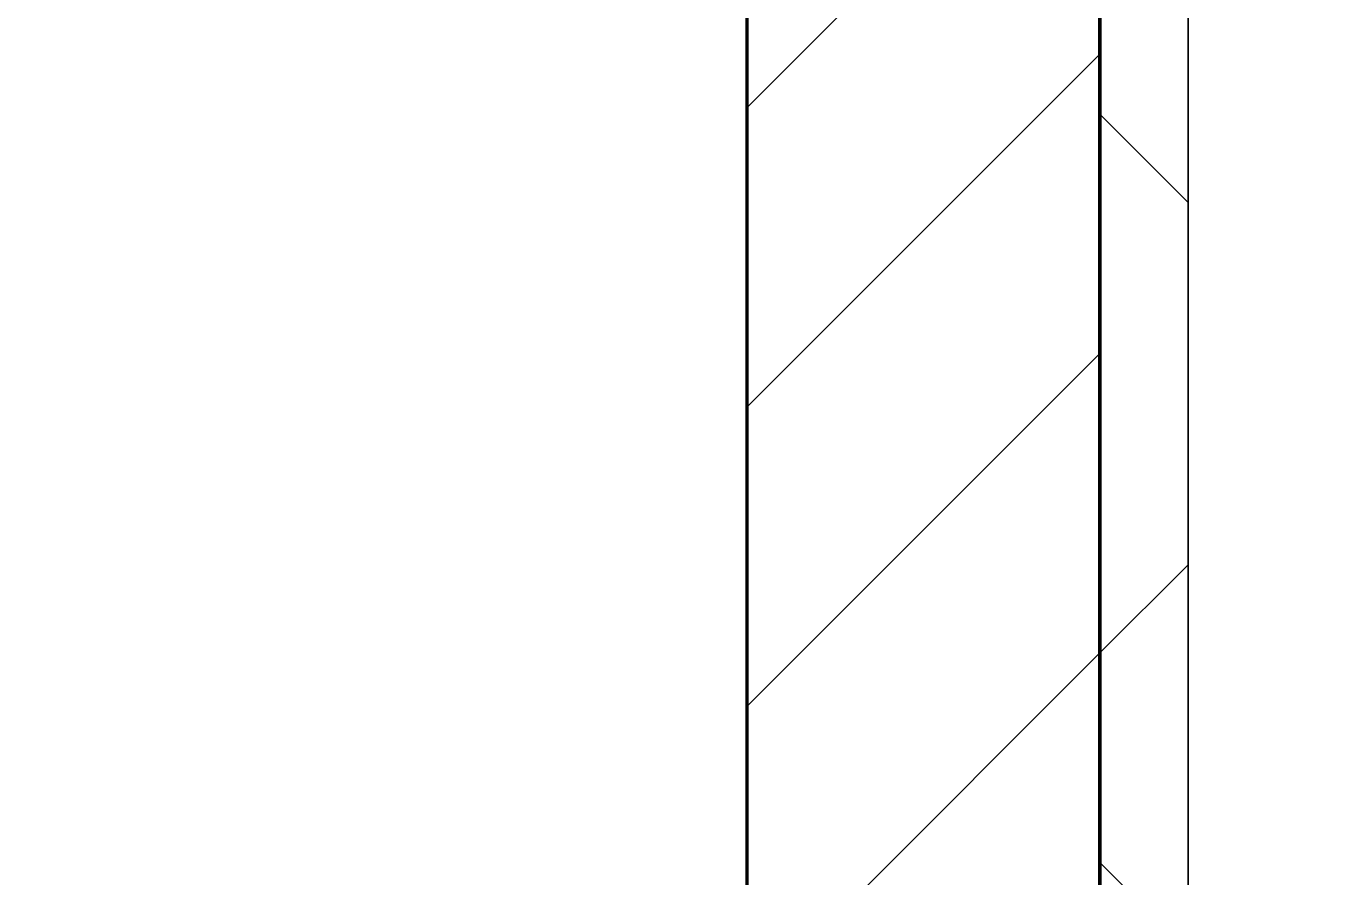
# Model space of a CAD drawing. Header units: millimetres. Extents: x -726012 to -647389, y -20772 to 18805.
# Drawn here: x -717131 to -716398, y -2189 to -1706 of the extents above; entities that cross this region are included whole.
import ezdxf
from ezdxf.xclip import XClip

# ---------------------------------------------------------------- set-up
doc = ezdxf.new("R2010")
doc.units = ezdxf.units.MM
doc.header["$XCLIPFRAME"] = 0
for name, color, linetype, lineweight in [('A-GLAZ-CURT', 2, 'Continuous', 9), ('A-WALL', 5, 'Continuous', 35), ('A-WALL-FNSH', 2, 'Continuous', 35), ('A-WALL-PATT', 1, 'Continuous', 35)]:
    doc.layers.add(name, color=color, linetype=linetype, lineweight=lineweight)
doc.layers.add('A11_ALU.SOLID SHEET', color=2, linetype='Continuous')

# ---------------------------------------------------------------- blocks, each defined once
blk = doc.blocks.new('PPLS-PP19_Custom Tile Pattern - Custom Tile Pattern-V255-4233-01 ENLARGED MULTI-PURPOSE LEVEL - REFLECTED CEILING PLAN - SHEET 4')
at = {"layer": 'A-GLAZ-CURT'}
for p, q in [((-300, 0), (300, 0)), ((300, 0), (-300, 0)), ((195.99, 0), (213.31, 0)), ((213.31, 0), (195.99, 0)), ((230.06, 0), (300, 0)), ((-300, -50), (300, -50)), ((300, -50), (-300, -50))]:
    blk.add_line(p, q, dxfattribs=at)
for points, knots in [([(-126.5, 0), (-122.44, 0), (-108.71, 0), (-86.68, 0), (-63.44, 0), (-54.4, 0), (-48.53, 0), (-30.79, 0), (-18.03, 0), (8.61, 0), (15.02, 0), (22.91, 0), (31, 0), (39.04, 0), (51.19, 0), (58.74, 0), (61.34, 0), (61.45, 0)], [-5231.017328, -5231.017328, -5231.017328, -5231.017328, -4994.692869, -4542.524482, -4008.285538, -3689.699207, -3546.54457, -3315.260113, -2864.387349, -2439.246196, -2084.094819, -1956.422387, -1818.904206, -1645.594513, -1443.202566, -1228.752106, -1120.932285, -1120.932285, -1120.932285, -1120.932285]), ([(-7.01, 0), (-7.39, 0), (-14.84, 0), (-25.64, 0), (-40, 0), (-56.24, 0), (-75.59, 0), (-94, 0), (-112.01, 0), (-114.94, 0), (-115.63, 0)], [-2539.68875, -2539.68875, -2539.68875, -2539.68875, -2518.50168, -2125.455881, -1792.521578, -1466.981642, -1208.454564, -789.402658, -501.969187, -243.577221, -243.577221, -243.577221, -243.577221]), ([(-90, 0), (-86.54, 0), (-69.22, 0), (-42.53, 0), (-17.63, 0), (-8.1, 0), (-7.09, 0)], [-4992.222407, -4992.222407, -4992.222407, -4992.222407, -4799.173296, -4065.652676, -3589.737505, -3531.869704, -3531.869704, -3531.869704, -3531.869704]), ([(-26.75, 0), (-27.82, 0), (-36.18, 0), (-53.55, 0), (-72.83, 0), (-86.73, 0), (-89.99, 0)], [-8718.362214, -8718.362214, -8718.362214, -8718.362214, -8532.293389, -8073.216054, -7508.296369, -7337.832581, -7337.832581, -7337.832581, -7337.832581]), ([(-6.97, 0), (-8.41, 0), (-24.19, 0), (-47.42, 0), (-65.77, 0), (-66.37, 0), (-66.38, 0)], [-3821.708011, -3821.708011, -3821.708011, -3821.708011, -3745.412743, -2981.410125, -2542.574734, -2498.224237, -2498.224237, -2498.224237, -2498.224237]), ([(-6.97, 0), (-11.94, 0), (-21.74, 0), (-32.81, 0), (-44.85, 0), (-51.43, 0), (-51.79, 0)], [-1544.135012, -1544.135012, -1544.135012, -1544.135012, -1290.787923, -1039.307308, -819.71621, -644.910881, -644.910881, -644.910881, -644.910881]), ([(-36.78, 0), (-32.43, 0), (-22.71, 0), (-12.16, 0), (-6.98, 0)], [-6191.144455, -6191.144455, -6191.144455, -6191.144455, -5862.463379, -5565.244144, -5565.244144, -5565.244144, -5565.244144]), ([(-36.29, 0), (-36.29, 0), (-34.66, 0), (-28.88, 0), (-26.95, 0), (-26.54, 0)], [-9150.272121, -9150.272121, -9150.272121, -9150.272121, -9057.163041, -8919.836787, -8834.607043, -8834.607043, -8834.607043, -8834.607043]), ([(30.82, 0), (29.27, 0), (20.14, 0), (3.54, 0), (-16.58, 0), (-34.76, 0), (-36.04, 0)], [-10462.034656, -10462.034656, -10462.034656, -10462.034656, -10363.088938, -9884.23066, -9424.652049, -9182.880979, -9182.880979, -9182.880979, -9182.880979]), ([(-7.08, 0), (-10.92, 0), (-20.29, 0), (-30.57, 0), (-31.82, 0), (-32, 0)], [-3194.975664, -3194.975664, -3194.975664, -3194.975664, -2994.501669, -2698.150104, -2614.070998, -2614.070998, -2614.070998, -2614.070998]), ([(-30.76, 0), (-30.73, 0), (-29.99, 0), (-23.47, 0), (-15.75, 0), (-15.19, 0)], [-54176.191683, -54176.191683, -54176.191683, -54176.191683, -54157.274271, -53749.15266, -53717.791567, -53717.791567, -53717.791567, -53717.791567]), ([(-30.52, 0), (-27.11, 0), (-17.83, 0), (5.99, 0), (22.06, 0), (37.44, 0), (45.92, 0), (57.76, 0), (64.47, 0), (72.74, 0), (75.14, 0), (75.95, 0), (76.13, 0)], [-2323.618664, -2323.618664, -2323.618664, -2323.618664, -2142.497158, -1716.209403, -1206.526904, -1089.329421, -901.315459, -753.071572, -495.328968, -421.953223, -334.951786, -296.530285, -296.530285, -296.530285, -296.530285]), ([(-13, 0), (-14.35, 0), (-17.68, 0), (-25.97, 0), (-29.52, 0), (-30.21, 0)], [-55207.591944, -55207.591944, -55207.591944, -55207.591944, -54789.006179, -54461.685999, -54290.791712, -54290.791712, -54290.791712, -54290.791712]), ([(-7.98, 0), (-10.81, 0), (-17.68, 0), (-24.92, 0), (-29.03, 0)], [-3077.857837, -3077.857837, -3077.857837, -3077.857837, -2903.012179, -2680.714891, -2680.714891, -2680.714891, -2680.714891]), ([(-28.98, 0), (-28.66, 0), (-27.39, 0), (-24.45, 0), (-22.56, 0)], [-166.548282, -166.548282, -166.548282, -166.548282, -102.06493, 0, 0, 0, 0]), ([(-28.57, 0), (-26.93, 0), (-20.29, 0), (-14.19, 0), (-8.7, 0), (-7.07, 0)], [-5361.429781, -5361.429781, -5361.429781, -5361.429781, -5261.36855, -5050.479954, -4964.286834, -4964.286834, -4964.286834, -4964.286834]), ([(-22.56, 0), (-20.27, 0), (-17.03, 0), (-11.36, 0), (-7.96, 0), (-6.83, 0), (-6.69, 0)], [-56468.192263, -56468.192263, -56468.192263, -56468.192263, -56344.022017, -56303.229861, -56166.290093, -56142.029789, -56142.029789, -56142.029789, -56142.029789]), ([(-15.19, 0), (-13.07, 0), (7.48, 0), (40.07, 0), (64.57, 0), (76.06, 0)], [-461.142613, -461.142613, -461.142613, -461.142613, -429.606584, -390.253598, -355.241485, -355.241485, -355.241485, -355.241485]), ([(-6.97, 0), (-3.62, 0), (3.69, 0), (13.15, 0), (21.24, 0), (24.62, 0), (24.72, 0), (24.72, 0)], [-4962.519871, -4962.519871, -4962.519871, -4962.519871, -4785.90057, -4596.498881, -4445.288762, -4384.376941, -4376.041937, -4376.041937, -4376.041937, -4376.041937]), ([(70.61, 0), (66.16, 0), (55.8, 0), (39.61, 0), (24.74, 0), (6.69, 0), (-4.36, 0), (-6.97, 0)], [-4647.237329, -4647.237329, -4647.237329, -4647.237329, -4326.416877, -4098.545751, -3766.694881, -3333.063701, -3196.905778, -3196.905778, -3196.905778, -3196.905778]), ([(-6.96, 0), (-2.68, 0), (4.83, 0), (9.64, 0), (10.14, 0), (10.18, 0)], [-3529.462993, -3529.462993, -3529.462993, -3529.462993, -3285.047089, -3066.359526, -3044.715262, -3044.715262, -3044.715262, -3044.715262]), ([(8.33, 0), (8.19, 0), (7.18, 0), (2.33, 0), (-3.97, 0), (-6.93, 0)], [-3574.286521, -3574.286521, -3574.286521, -3574.286521, -3526.962355, -3285.499107, -3099.513264, -3099.513264, -3099.513264, -3099.513264]), ([(76.13, 0), (74.39, 0), (67.41, 0), (53.52, 0), (37, 0), (24.07, 0), (12.82, 0), (2.05, 0), (-5.39, 0), (-6.76, 0)], [-3082.489715, -3082.489715, -3082.489715, -3082.489715, -2950.589685, -2634.532728, -2313.748533, -2106.613311, -1925.670641, -1617.263037, -1547.786114, -1547.786114, -1547.786114, -1547.786114]), ([(31.18, 0), (25.97, 0), (13.58, 0), (0.9, 0), (-6.47, 0)], [-4496.803627, -4496.803627, -4496.803627, -4496.803627, -4222.080604, -3830.610497, -3830.610497, -3830.610497, -3830.610497]), ([(9.32, 0), (9.08, 0), (7.65, 0), (3.06, 0), (-3.05, 0), (-6.03, 0)], [-2922.926651, -2922.926651, -2922.926651, -2922.926651, -2882.788014, -2720.818881, -2557.56082, -2557.56082, -2557.56082, -2557.56082]), ([(-5.98, 0), (-2.39, 0), (15.01, 0), (43.36, 0), (70.92, 0), (82.12, 0), (83.66, 0)], [-5546.233574, -5546.233574, -5546.233574, -5546.233574, -5340.621928, -4573.028122, -4094.177415, -3869.465285, -3869.465285, -3869.465285, -3869.465285]), ([(-2.63, 0), (-2.47, 0), (-1.22, 0), (4.92, 0), (15.97, 0), (22.54, 0), (24.49, 0)], [-226.825321, -226.825321, -226.825321, -226.825321, -220.269177, -206.416616, -198.214427, -187.717507, -187.717507, -187.717507, -187.717507]), ([(103.09, 0), (101.08, 0), (86.31, 0), (63.34, 0), (35.84, 0), (12, 0), (3.08, 0), (-1.67, 0), (-2.25, 0)], [-375.435014, -375.435014, -375.435014, -375.435014, -369.147452, -330.153101, -307.516438, -285.83788, -246.234814, -234.646884, -234.646884, -234.646884, -234.646884]), ([(24.69, 0), (24.54, 0), (20.99, 0), (15.48, 0), (10.8, 0), (9.63, 0)], [-4368.572414, -4368.572414, -4368.572414, -4368.572414, -4306.476363, -4080.000647, -3772.857994, -3772.857994, -3772.857994, -3772.857994]), ([(18.16, 0), (19.15, 0), (24.25, 0), (25.66, 0), (26.12, 0)], [-5700.113719, -5700.113719, -5700.113719, -5700.113719, -5554.232259, -5302.431367, -5302.431367, -5302.431367, -5302.431367]), ([(114.39, 0), (114.2, 0), (112.08, 0), (105.42, 0), (92.38, 0), (85.59, 0), (74.4, 0), (62.26, 0), (51.85, 0), (43.81, 0), (29.53, 0), (20.67, 0), (18.85, 0), (18.16, 0)], [-8148.58938, -8148.58938, -8148.58938, -8148.58938, -8105.191388, -7723.759874, -7531.75727, -7135.649961, -6924.452779, -6738.82075, -6548.303034, -6314.283804, -6135.05769, -5972.647715, -5832.674503, -5832.674503, -5832.674503, -5832.674503]), ([(27.44, 0), (27.9, 0), (29.54, 0), (38.07, 0), (53.39, 0), (71.67, 0), (84.83, 0), (86.01, 0), (92.51, 0), (94.33, 0)], [-5037.309798, -5037.309798, -5037.309798, -5037.309798, -4887.603822, -4705.298446, -4353.683244, -3960.84581, -3759.045785, -3336.541051, -2783.776468, -2783.776468, -2783.776468, -2783.776468]), ([(27.89, 0), (29.09, 0), (33.4, 0), (48.37, 0), (71.92, 0), (100.57, 0), (116.36, 0), (128.63, 0), (128.95, 0)], [-147.777612, -147.777612, -147.777612, -147.777612, -135.792042, -118.513713, -97.899267, -63.759246, -39.050993, -35.895543, -35.895543, -35.895543, -35.895543]), ([(53.18, 0), (53.06, 0), (52.22, 0), (44.99, 0), (36.46, 0), (30.82, 0)], [-622.740158, -622.740158, -622.740158, -622.740158, -566.066452, -360.610861, 0, 0, 0, 0]), ([(136.44, 0), (121.66, 0), (86.93, 0), (51.16, 0), (31.18, 0)], [-106.750556, -106.750556, -106.750556, -106.750556, -59.610984, 0, 0, 0, 0]), ([(76.06, 0), (73.72, 0), (66.79, 0), (57.82, 0), (46.51, 0), (41.18, 0), (36.02, 0), (35.54, 0), (35.54, 0)], [-365.977344, -365.977344, -365.977344, -365.977344, -357.622665, -341.267687, -334.000314, -326.15566, -319.318397, -317.489778, -317.489778, -317.489778, -317.489778]), ([(36.29, 0), (37.77, 0), (48.82, 0), (64.79, 0), (95.91, 0), (124.45, 0), (132.42, 0), (134.6, 0)], [-314.598523, -314.598523, -314.598523, -314.598523, -305.899624, -287.17622, -249.500363, -194.761443, -152.241002, -152.241002, -152.241002, -152.241002]), ([(61.47, 0), (61.47, 0), (61.21, 0), (54.61, 0), (53.71, 0), (53.56, 0)], [-1113.311073, -1113.311073, -1113.311073, -1113.311073, -1096.402191, -891.204116, -747.28819, -747.28819, -747.28819, -747.28819]), ([(76.13, 0), (75.43, 0), (73.53, 0), (71.05, 0), (70.61, 0)], [-185.970649, -185.970649, -185.970649, -185.970649, -31.537676, 0, 0, 0, 0]), ([(159.11, 0), (154.53, 0), (141.16, 0), (111.63, 0), (86.24, 0), (76.29, 0)], [-503.531489, -503.531489, -503.531489, -503.531489, -458.593899, -401.860199, -366.257734, -366.257734, -366.257734, -366.257734]), ([(76.75, 0), (79.45, 0), (100.15, 0), (120.63, 0), (138.28, 0), (138.53, 0)], [-354.536918, -354.536918, -354.536918, -354.536918, -346.313304, -291.370682, -290.5735, -290.5735, -290.5735, -290.5735]), ([(94.4, 0), (94.4, 0), (94.64, 0), (99.11, 0), (108.97, 0), (120.79, 0), (139.94, 0), (163.31, 0), (185.23, 0), (193.62, 0), (194.69, 0), (194.79, 0)], [-2348.345796, -2348.345796, -2348.345796, -2348.345796, -2310.419338, -2233.599744, -2052.234781, -1843.028543, -1530.39897, -1095.004608, -529.74427, -295.064701, -265.121568, -265.121568, -265.121568, -265.121568]), ([(129.02, 0), (129.02, 0), (124.41, 0), (122.35, 0), (114.96, 0), (108.04, 0), (103.09, 0)], [-35.386604, -35.386604, -35.386604, -35.386604, -31.430235, -22.807238, -15.488593, 0, 0, 0, 0]), ([(157.9, 0), (156.77, 0), (151.67, 0), (143.29, 0), (134.04, 0), (126.24, 0), (118.6, 0), (114.23, 0), (111.98, 0), (105.66, 0), (105.23, 0), (105.23, 0)], [-10292.955006, -10292.955006, -10292.955006, -10292.955006, -10098.273015, -9847.788484, -9677.714971, -9567.007022, -9453.21225, -9220.200448, -9012.77275, -8966.157302, -8929.495943, -8929.495943, -8929.495943, -8929.495943]), ([(105.26, 0), (105.52, 0), (111.01, 0), (112.65, 0), (113.59, 0)], [-8920.561005, -8920.561005, -8920.561005, -8920.561005, -8814.835624, -8577.462505, -8577.462505, -8577.462505, -8577.462505]), ([(128.58, 0), (128.8, 0), (130.16, 0), (139.26, 0), (151.41, 0), (157.04, 0), (158.23, 0)], [-633.326174, -633.326174, -633.326174, -633.326174, -627.736123, -618.981161, -602.094757, -596.246381, -596.246381, -596.246381, -596.246381]), ([(137.1, 0), (136, 0), (133.64, 0), (129.87, 0), (129.11, 0)], [-670.405967, -670.405967, -670.405967, -670.405967, -651.020627, -640.742133, -640.742133, -640.742133, -640.742133]), ([(158.85, 0), (158.6, 0), (158.1, 0), (157.85, 0), (157.77, 0)], [-10607.159449, -10607.159449, -10607.159449, -10607.159449, -10580.760289, -10550.278881, -10550.278881, -10550.278881, -10550.278881]), ([(159.08, 0), (159.14, 0), (160.84, 0), (165.21, 0), (174.15, 0), (185.98, 0), (208.82, 0), (219.42, 0), (230.06, 0)], [-115.589636, -115.589636, -115.589636, -115.589636, -114.681583, -87.660824, -65.295536, -41.623857, -24.459831, 0, 0, 0, 0]), ([(159.35, 0), (159.56, 0), (161.6, 0), (162.19, 0), (162.75, 0)], [-594.232365, -594.232365, -594.232365, -594.232365, -592.980799, -581.414464, -581.414464, -581.414464, -581.414464]), ([(193.8, 0), (193.33, 0), (190.11, 0), (183.13, 0), (171, 0), (161.95, 0), (161.43, 0), (160.07, 0), (159.75, 0)], [-11665.349007, -11665.349007, -11665.349007, -11665.349007, -11565.880756, -11105.624034, -10839.086983, -10768.332124, -10666.779182, -10636.053506, -10636.053506, -10636.053506, -10636.053506]), ([(300, 0), (286.53, 0), (254.22, 0), (207.11, 0), (177.78, 0), (161.9, 0), (159.98, 0)], [-285.253232, -285.253232, -285.253232, -285.253232, -244.693688, -187.987675, -143.776725, -131.062296, -131.062296, -131.062296, -131.062296]), ([(168.37, 0), (167.68, 0), (165.41, 0), (162.38, 0), (159.99, 0)], [-543.375029, -543.375029, -543.375029, -543.375029, -530.793311, -506.475593, -506.475593, -506.475593, -506.475593]), ([(162.75, 0), (165.4, 0), (170.91, 0), (172.61, 0), (172.61, 0)], [-111.264224, -111.264224, -111.264224, -111.264224, -56.742688, -19.085662, -19.085662, -19.085662, -19.085662]), ([(247.1, 0), (246.76, 0), (245.04, 0), (238.34, 0), (226.56, 0), (221.1, 0), (200.27, 0), (182.99, 0), (174.27, 0), (169.67, 0), (168.99, 0)], [-9649.085549, -9649.085549, -9649.085549, -9649.085549, -9581.591397, -9406.094246, -9221.510254, -9016.44624, -8717.832359, -8253.978395, -8152.463617, -8069.855175, -8069.855175, -8069.855175, -8069.855175]), ([(215.22, 0), (214.62, 0), (210.55, 0), (203.98, 0), (187.54, 0), (175.3, 0), (169.49, 0)], [-203.825446, -203.825446, -203.825446, -203.825446, -198.527383, -184.406837, -162.427601, -142.916156, -142.916156, -142.916156, -142.916156]), ([(171.51, 0), (176.48, 0), (193.23, 0), (201.73, 0), (208.81, 0), (213.9, 0), (241.96, 0), (266.73, 0), (281.71, 0), (291.71, 0), (296.52, 0), (297.86, 0), (298.09, 0)], [-7971.819559, -7971.819559, -7971.819559, -7971.819559, -7784.112253, -7606.717214, -7289.299508, -7042.621073, -6582.165592, -6068.460911, -5766.029927, -5566.724884, -5280.360606, -5199.253518, -5199.253518, -5199.253518, -5199.253518]), ([(172.07, 0), (177.66, 0), (187.87, 0), (201.08, 0), (207.47, 0), (213.96, 0), (215.11, 0)], [-255.364076, -255.364076, -255.364076, -255.364076, -237.955587, -223.92608, -215.862851, -208.75215, -208.75215, -208.75215, -208.75215]), ([(300, 0), (288.22, 0), (262, 0), (230.43, 0), (219.94, 0), (219.02, 0)], [-12528.858583, -12528.858583, -12528.858583, -12528.858583, -11905.454923, -11162.864862, -10856.732305, -10856.732305, -10856.732305, -10856.732305]), ([(219.9, 0), (220.86, 0), (227.84, 0), (242.06, 0), (246.54, 0), (246.96, 0)], [-10670.940496, -10670.940496, -10670.940496, -10670.940496, -10511.382485, -9925.173265, -9834.877357, -9834.877357, -9834.877357, -9834.877357]), ([(284.76, 0), (284.76, 0), (285.09, 0), (287.47, 0), (293.59, 0), (297.76, 0), (300, 0)], [-4110.630118, -4110.630118, -4110.630118, -4110.630118, -4053.389046, -3959.664717, -3862.421465, -3746.95702, -3746.95702, -3746.95702, -3746.95702]), ([(297.38, 0), (295.84, 0), (291.62, 0), (285.38, 0), (284.87, 0)], [-4803.172655, -4803.172655, -4803.172655, -4803.172655, -4358.271401, -4143.037883, -4143.037883, -4143.037883, -4143.037883])]:
    blk.add_open_spline(points, degree=3, knots=knots, dxfattribs=at)
for points in [[(24.49, 0), (25.23, 0), (25.72, 0), (26.04, 0)], [(80.35, 0), (79.57, 0), (78.27, 0), (76.63, 0)], [(84.06, 0), (83.48, 0), (82.41, 0), (81.72, 0)], [(168.74, 0), (168.74, 0), (169.81, 0), (171.51, 0)], [(195.11, 0), (194.91, 0), (194.44, 0), (193.8, 0)]]:
    blk.add_open_spline(points, degree=3, dxfattribs=at)
blk = doc.blocks.new('PPLS-PP19_Custom Tile Pattern - Custom Tile Pattern-V256-4233-01 ENLARGED MULTI-PURPOSE LEVEL - REFLECTED CEILING PLAN - SHEET 4')
at = {"layer": 'A-GLAZ-CURT'}
for p, q in [((-300, 0), (300, 0)), ((300, 0), (-300, 0)), ((-293.07, 0), (-275.75, 0)), ((-275.75, 0), (-293.07, 0)), ((-222.32, 0), (-205, 0)), ((-205, 0), (-222.32, 0)), ((-300, -50), (300, -50)), ((300, -50), (-300, -50))]:
    blk.add_line(p, q, dxfattribs=at)
at = {"layer": 'A-GLAZ-CURT', "flags": 128}
for points in [[(-300, 0), (-291.56, 0), (-283.3, 0), (-275.2, 0)], [(-275.48, 0), (-283.55, 0), (-291.73, 0), (-300, 0)], [(-274.86, 0), (-267.26, 0), (-259.45, 0), (-251.77, 0), (-244.2, 0), (-236.74, 0), (-229.36, 0), (-222.06, 0), (-214.83, 0), (-207.71, 0), (-200.76, 0), (-194.02, 0), (-187.54, 0), (-181.38, 0), (-175.58, 0), (-170.25, 0), (-165.64, 0), (-162.01, 0), (-159.53, 0), (-157.46, 0), (-154.52, 0), (-149.42, 0), (-141.84, 0)], [(-140.03, 0), (-145.5, 0), (-150.63, 0), (-155.53, 0), (-160.27, 0), (-164.95, 0), (-169.65, 0), (-174.47, 0), (-179.49, 0), (-184.81, 0), (-190.44, 0), (-196.37, 0), (-202.58, 0), (-209.04, 0), (-215.73, 0), (-222.63, 0), (-229.72, 0), (-236.97, 0), (-244.39, 0), (-251.96, 0), (-259.67, 0), (-267.51, 0), (-274.86, 0)]]:
    blk.add_lwpolyline(points, dxfattribs=at)
at = {"layer": 'A-GLAZ-CURT'}
blk.add_open_spline([(-300, 0), (-291.7, 0), (-283.49, 0), (-275.49, 0)], degree=3, dxfattribs=at)
for points, knots in [([(-191.83, 0), (-199.05, 0), (-226.83, 0), (-262.56, 0), (-294.48, 0), (-300, 0)], [-15645.636138, -15645.636138, -15645.636138, -15645.636138, -15131.813646, -13729.592194, -13439.944408, -13439.944408, -13439.944408, -13439.944408]), ([(-274.85, 0), (-268.28, 0), (-237.18, 0), (-210.82, 0), (-192.01, 0)], [-4867.864357, -4867.864357, -4867.864357, -4867.864357, -4502.809032, -3105.157906, -3105.157906, -3105.157906, -3105.157906]), ([(-137.88, 0), (-140.56, 0), (-147.66, 0), (-147.69, 0), (-158.72, 0), (-174.02, 0), (-185.59, 0), (-209.77, 0), (-232.01, 0), (-255.22, 0), (-262.59, 0), (-264.9, 0), (-265.4, 0)], [-3187.727384, -3187.727384, -3187.727384, -3187.727384, -2919.378265, -2477.344047, -2237.412286, -2029.680487, -1755.085331, -1400.429864, -858.079193, -543.655514, -208.940337, 0, 0, 0, 0]), ([(-258.6, 0), (-257.91, 0), (-254.26, 0), (-241.25, 0), (-225.99, 0), (-213.1, 0), (-202.23, 0), (-195.53, 0), (-191.86, 0)], [-5722.54675, -5722.54675, -5722.54675, -5722.54675, -5657.471696, -5413.335975, -5017.494783, -4832.723979, -4666.091899, -4455.137067, -4455.137067, -4455.137067, -4455.137067]), ([(-133.82, 0), (-135.51, 0), (-137.8, 0), (-149.31, 0), (-162.01, 0), (-177.91, 0), (-199.46, 0), (-216.65, 0), (-231.26, 0), (-233.46, 0), (-234, 0)], [-2731.647847, -2731.647847, -2731.647847, -2731.647847, -2418.507304, -2308.929706, -2113.765672, -1763.376603, -1422.553702, -978.033455, -846.069444, -682.911962, -682.911962, -682.911962, -682.911962]), ([(-233.49, 0), (-233.44, 0), (-232.38, 0), (-230.74, 0), (-225.3, 0), (-223.63, 0)], [-455.274641, -455.274641, -455.274641, -455.274641, -440.605512, -119.536984, 0, 0, 0, 0]), ([(-223.63, 0), (-219.39, 0), (-208.31, 0), (-197.55, 0), (-192, 0)], [-5463.295695, -5463.295695, -5463.295695, -5463.295695, -5161.076232, -4856.26284, -4856.26284, -4856.26284, -4856.26284]), ([(-191.84, 0), (-190.02, 0), (-182.2, 0), (-171.77, 0), (-158.7, 0), (-157.22, 0)], [-4454.705134, -4454.705134, -4454.705134, -4454.705134, -4349.945572, -4000.813434, -3840.635403, -3840.635403, -3840.635403, -3840.635403]), ([(-191.84, 0), (-189.76, 0), (-182.63, 0), (-169.02, 0), (-152.12, 0), (-136.84, 0), (-127.33, 0), (-124.19, 0), (-123.43, 0), (-123.28, 0)], [-4853.29878, -4853.29878, -4853.29878, -4853.29878, -4739.070012, -4465.409639, -4149.119819, -3839.893365, -3647.167523, -3488.92562, -3439.852845, -3439.852845, -3439.852845, -3439.852845]), ([(-191.83, 0), (-186.45, 0), (-159.12, 0), (-129.95, 0), (-114.02, 0), (-108.89, 0), (-108.84, 0)], [-3100.88836, -3100.88836, -3100.88836, -3100.88836, -2700.551212, -1002.059161, -460.363443, -454.730882, -454.730882, -454.730882, -454.730882]), ([(-72.93, 0), (-75.51, 0), (-91.45, 0), (-128.78, 0), (-170.33, 0), (-190.91, 0)], [-19442.345229, -19442.345229, -19442.345229, -19442.345229, -18935.241197, -17136.203329, -15667.613966, -15667.613966, -15667.613966, -15667.613966]), ([(-152.35, 0), (-151.03, 0), (-147.71, 0), (-143.57, 0), (-138.62, 0)], [-3494.978217, -3494.978217, -3494.978217, -3494.978217, -3371.022232, -3227.460399, -3227.460399, -3227.460399, -3227.460399]), ([(-118.78, 0), (-121.86, 0), (-126.28, 0), (-136.96, 0), (-147.46, 0), (-150.03, 0), (-150.57, 0)], [-5938.474035, -5938.474035, -5938.474035, -5938.474035, -5700.061948, -5508.838257, -5298.784692, -5196.16478, -5196.16478, -5196.16478, -5196.16478]), ([(-150.34, 0), (-150.07, 0), (-147.75, 0), (-142.6, 0), (-127.26, 0), (-107.3, 0), (-90.42, 0), (-75.26, 0), (-68.41, 0), (-65.12, 0), (-63.63, 0)], [-4948.728362, -4948.728362, -4948.728362, -4948.728362, -4883.323924, -4440.880425, -4054.690705, -3793.097032, -3402.597032, -3144.956779, -3050.982048, -2969.237017, -2969.237017, -2969.237017, -2969.237017]), ([(-26.75, 0), (-27.82, 0), (-36.18, 0), (-53.55, 0), (-78.2, 0), (-110.94, 0), (-130.52, 0), (-147.74, 0), (-149.07, 0)], [-8718.362214, -8718.362214, -8718.362214, -8718.362214, -8532.293389, -8073.216054, -7508.296369, -7004.680444, -6449.282163, -6277.220794, -6277.220794, -6277.220794, -6277.220794]), ([(-148.23, 0), (-146.94, 0), (-140.15, 0), (-137.28, 0), (-133.93, 0), (-128.78, 0), (-126.5, 0)], [-6162.058746, -6162.058746, -6162.058746, -6162.058746, -6017.569127, -5560.701257, -5364.112219, -5231.017328, -5231.017328, -5231.017328, -5231.017328]), ([(-108.81, 0), (-114.72, 0), (-124.79, 0), (-139.03, 0), (-146.11, 0), (-146.95, 0)], [-1258.348746, -1258.348746, -1258.348746, -1258.348746, -945.742622, -741.901385, -489.130243, -489.130243, -489.130243, -489.130243]), ([(-146.69, 0), (-146.59, 0), (-145.49, 0), (-135.69, 0), (-128.29, 0), (-125.15, 0)], [-420.34245, -420.34245, -420.34245, -420.34245, -406.956646, -290.263673, 0, 0, 0, 0])]:
    blk.add_open_spline(points, degree=3, knots=knots, dxfattribs=at)
blk = doc.blocks.new('*U885')
at = {"layer": 'A-GLAZ-CURT', "rotation": 270}
for name, p in [('PPLS-PP19_Custom Tile Pattern - Custom Tile Pattern-V255-4233-01 ENLARGED MULTI-PURPOSE LEVEL - REFLECTED CEILING PLAN - SHEET 4', (-40190, 5807.94)), ('PPLS-PP19_Custom Tile Pattern - Custom Tile Pattern-V256-4233-01 ENLARGED MULTI-PURPOSE LEVEL - REFLECTED CEILING PLAN - SHEET 4', (-40190, 5207.94))]:
    blk.add_blockref(name, p, dxfattribs=at)
blk = doc.blocks.new('*U1287')
blk.add_lwpolyline([(21173.36, -580), (28210, -580), (28210, -6849.96), (45954.15, -6849.96), (45954.15, 600), (82995.06, 600), (83086.47, 650), (90052, 650), (90392, 990), (103159.16, 990), (103159.16, 4990), (21173.36, 4990), (21173.36, 3485.45), (21203.36, 3485.45), (21203.36, 925.54), (21173.36, 925.54), (21173.36, -580)])

msp = doc.modelspace()

# ---------------------------------------------------------------- hatches: boundary and pattern name
at = {"layer": 'A-WALL-PATT', "lineweight": 9}
h = msp.add_hatch(dxfattribs=at)
h.set_pattern_fill('FP_2', color=256, style=0, pattern_type=2)
h.set_pattern_definition([(45, (0, 0), (-84.852814, 84.852814), [])])
h.paths.add_polyline_path([(-716722.37, -4020.98), (-716522.37, -4020.98), (-716522.37, 2949.02), (-716722.37, 2949.02), (-716722.37, -3820.98)])
h = msp.add_hatch(dxfattribs=at)
h.set_pattern_fill('FP_3', color=256, style=0, pattern_type=2)
h.set_pattern_definition([(45, (0, 0), (-212.13203, 212.13203), []), (135, (0, 0), (-212.13203, -212.13203), [])])
h.paths.add_polyline_path([(-716522.37, -3320.94), (-716472.37, -3320.94), (-716472.37, 2949.02), (-716522.37, 2949.02), (-716522.37, -2888.85)])

# ---------------------------------------------------------------- linework, layer by layer
at = {"layer": 'A-WALL', "color": 7, "lineweight": 70}
for p, q in [((-716522.37, 2949.02), (-716522.37, -3270.94)), ((-716522.37, -3320.94), (-716522.37, 2949.02)), ((-716722.37, -3820.98), (-716722.37, 2359.02))]:
    msp.add_line(p, q, dxfattribs=at)
at = {"layer": 'A-WALL-FNSH', "color": 250}
msp.add_line((-716472.37, 2949.02), (-716472.37, -3320.94), dxfattribs=at)

# ---------------------------------------------------------------- block references
msp.add_blockref('*U885', (-676282.37, -7541.39))

# ---------------------------------------------------------------- next in the draw order: block references
at = {"layer": 'A11_ALU.SOLID SHEET'}
ref = msp.add_blockref('*U1287', (-744682.37, 3579.02), dxfattribs=at)
XClip(ref).set_block_clipping_path([(22516.8245944298, -23612.0000696909), (92487.8891097467, 7199.9972603897)])

doc.saveas('drawing.dxf')
